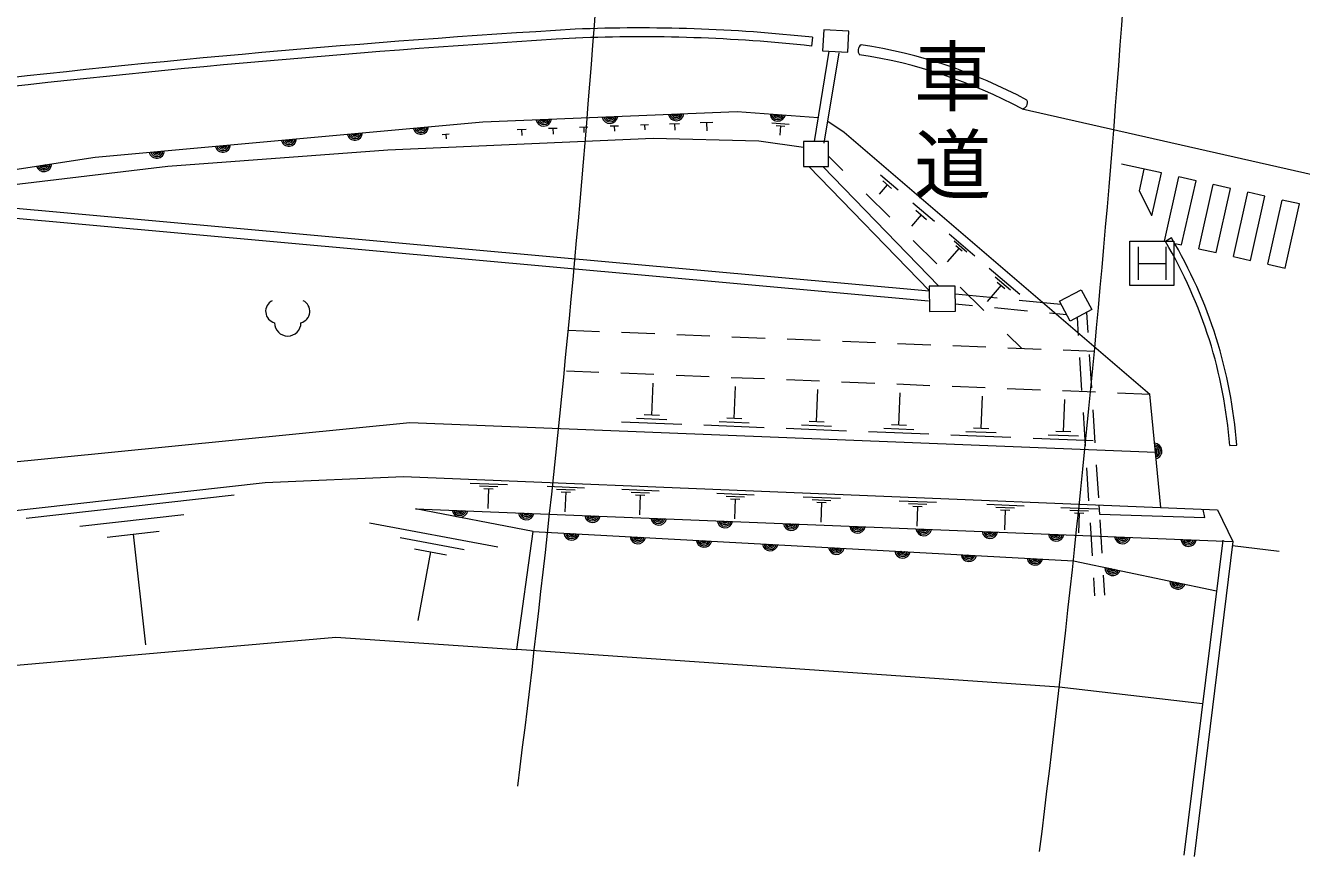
# Model space of a CAD drawing. Units: millimetres, scale not verified. Extents: x -463853 to 680000, y 20000 to 876118.
# Drawn here: x -286654 to -228910, y 805869 to 843492 of the extents above; entities that cross this region are included whole.
import ezdxf
from ezdxf.enums import TextEntityAlignment as Align

# ---------------------------------------------------------------- set-up
doc = ezdxf.new("R2010")
doc.units = ezdxf.units.MM
doc.header["$LTSCALE"] = 1000
for name, color, linetype, lineweight in [('M-BGD', 7, 'Continuous', 13), ('M-STR-STRC', 7, 'Continuous', 13), ('M-STR-STRD', 7, 'Continuous', 13)]:
    doc.layers.add(name, color=color, linetype=linetype, lineweight=lineweight)
doc.layers.add('M-BGD-HTXT', color=7, linetype='Continuous')
doc.styles.add('ＭＳ ゴシック', font='')
doc.styles.get('ＭＳ ゴシック').set_extended_font_data('MS Gothic')

msp = doc.modelspace()

# ---------------------------------------------------------------- linework, layer by layer
at = {"layer": 'M-BGD'}
for p, q in [((-250525, 843304), (-250583, 842347)), ((-249388, 843235), (-250525, 843304)), ((-249447, 842278), (-249388, 843235)), ((-250954, 838240), (-250280, 842329)), ((-250583, 842347), (-249447, 842278)), ((-250510, 838167), (-249836, 842255)), ((-265959, 839125), (-254451, 839596)), ((-254451, 839596), (-250775, 839329)), ((-241554, 839716), (-214875, 833675)), ((-283508, 837531), (-265959, 839125)), ((-257507, 839045), (-257060, 839062)), ((-257283, 839053), (-257272, 838756)), ((-256130, 839097), (-255546, 839119)), ((-255838, 839108), (-255823, 838719)), ((-252875, 839080), (-252092, 839023)), ((-250347, 839156), (-249601, 838662)), ((-267795, 838557), (-267482, 838585)), ((-267638, 838571), (-267619, 838362)), ((-264408, 838783), (-263995, 838799)), ((-264202, 838791), (-264192, 838516)), ((-262989, 838837), (-262590, 838852)), ((-262790, 838845), (-262780, 838579)), ((-261584, 838890), (-261200, 838905)), ((-261392, 838898), (-261382, 838641)), ((-260193, 838943), (-259823, 838957)), ((-260008, 838950), (-259999, 838703)), ((-258817, 838995), (-258461, 839009)), ((-258639, 839002), (-258630, 838764)), ((-252687, 838961), (-252295, 838933)), ((-252491, 838947), (-252521, 838529)), ((-249601, 838662), (-235774, 826801)), ((-258247, 838381), (-270250, 837845)), ((-253470, 838260), (-258247, 838381)), ((-251453, 837976), (-253470, 838260)), ((-250322, 838240), (-251453, 838240)), ((-251453, 838240), (-251453, 837109)), ((-250322, 837109), (-250322, 838240)), ((-291081, 836378), (-283508, 837531)), ((-270250, 837845), (-280209, 837106)), ((-249670, 836929), (-250322, 837578)), ((-280209, 837106), (-291081, 835821)), ((-251453, 837109), (-250322, 837109)), ((-251200, 837109), (-245755, 831493)), ((-250573, 837109), (-245320, 831691)), ((-247968, 836735), (-247167, 836047)), ((-235245, 836815), (-237059, 837222)), ((-236245, 836010), (-236025, 836990)), ((-235680, 834872), (-235245, 836815)), ((-247659, 836284), (-248026, 835857)), ((-247860, 836456), (-247459, 836112)), ((-235115, 833734), (-234464, 836640)), ((-233683, 836465), (-234464, 836640)), ((-234335, 833559), (-233683, 836465)), ((-233554, 833384), (-232903, 836290)), ((-232122, 836115), (-232903, 836290)), ((-291081, 835589), (-245755, 831476)), ((-247543, 834814), (-248606, 835871)), ((-235680, 834872), (-236245, 836010)), ((-232774, 833209), (-232122, 836115)), ((-231993, 833034), (-231341, 835940)), ((-230561, 835765), (-231341, 835940)), ((-231212, 832859), (-230561, 835765)), ((-230432, 832684), (-229780, 835590)), ((-229000, 835415), (-229780, 835590)), ((-291122, 835141), (-245796, 831028)), ((-246494, 835470), (-245520, 834635)), ((-246362, 835131), (-245875, 834714)), ((-229651, 832509), (-229000, 835415)), ((-246118, 834923), (-246564, 834403)), ((-244857, 834066), (-243691, 833066)), ((-245415, 832698), (-246479, 833756)), ((-244407, 833410), (-244941, 832789)), ((-244632, 833738), (-244049, 833238)), ((-244553, 833535), (-244262, 833285)), ((-235115, 833734), (-235054, 833720)), ((-234646, 833629), (-234335, 833559)), ((-233554, 833384), (-232774, 833209)), ((-231993, 833034), (-231212, 832859)), ((-230432, 832684), (-229651, 832509)), ((-243039, 832506), (-241660, 831323)), ((-242773, 832118), (-242083, 831527)), ((-244583, 831696), (-245757, 831688)), ((-245757, 831688), (-245748, 830548)), ((-244574, 830557), (-244583, 831696)), ((-243288, 830583), (-244352, 831640)), ((-242507, 831731), (-243138, 830996)), ((-242679, 831879), (-242335, 831583)), ((-239861, 831009), (-238879, 831531)), ((-238879, 831531), (-238399, 830628)), ((-244580, 831340), (-242685, 831158)), ((-241689, 831063), (-239794, 830882)), ((-239382, 830106), (-239861, 831009)), ((-245748, 830548), (-244574, 830557)), ((-244577, 830887), (-243801, 830813)), ((-242805, 830718), (-241312, 830575)), ((-240317, 830480), (-239541, 830405)), ((-238399, 830628), (-239382, 830106)), ((-238632, 830505), (-238574, 829589)), ((-239068, 830273), (-239016, 829459)), ((-262091, 829702), (-260677, 829645)), ((-259678, 829604), (-258179, 829544)), ((-257180, 829504), (-255681, 829444)), ((-254682, 829404), (-253183, 829343)), ((-252184, 829303), (-250685, 829243)), ((-249686, 829203), (-248187, 829142)), ((-241572, 828876), (-242225, 829525)), ((-247188, 829102), (-245689, 829042)), ((-244690, 829002), (-243191, 828941)), ((-242192, 828901), (-240693, 828841)), ((-239694, 828801), (-238280, 828744)), ((-238953, 828461), (-238859, 826964)), ((-238511, 828591), (-238416, 827094)), ((-262165, 827863), (-260710, 827804)), ((-259711, 827764), (-258212, 827704)), ((-257213, 827663), (-255714, 827603)), ((-254715, 827563), (-253216, 827503)), ((-258308, 825849), (-258250, 827305)), ((-254581, 825700), (-254523, 827155)), ((-252217, 827463), (-250718, 827402)), ((-250855, 825551), (-250797, 827005)), ((-249719, 827362), (-248220, 827302)), ((-247221, 827262), (-245722, 827201)), ((-244723, 827161), (-243224, 827101)), ((-242225, 827061), (-240726, 827000)), ((-239727, 826960), (-238228, 826900)), ((-247129, 825401), (-247071, 826855)), ((-243405, 825252), (-243347, 826705)), ((-239682, 825103), (-239624, 826556)), ((-237229, 826860), (-235774, 826801)), ((-235274, 821665), (-235774, 826801)), ((-257967, 825836), (-258650, 825863)), ((-238796, 825966), (-238701, 824469)), ((-238353, 826096), (-238258, 824599)), ((-288718, 823584), (-269264, 825523)), ((-269264, 825523), (-235518, 824172)), ((-256958, 825431), (-259688, 825540)), ((-257633, 825640), (-258998, 825695)), ((-253232, 825282), (-255960, 825391)), ((-253906, 825491), (-255270, 825545)), ((-254240, 825686), (-254922, 825714)), ((-249506, 825132), (-252233, 825242)), ((-250180, 825341), (-251544, 825396)), ((-250514, 825537), (-251196, 825564)), ((-246455, 825192), (-247818, 825247)), ((-246789, 825388), (-247470, 825415)), ((-243064, 825238), (-243746, 825266)), ((-245781, 824983), (-248507, 825092)), ((-242057, 824834), (-244782, 824943)), ((-242731, 825043), (-244094, 825098)), ((-238334, 824685), (-241058, 824794)), ((-239008, 824894), (-240370, 824948)), ((-239341, 825089), (-240022, 825116)), ((-238638, 823471), (-238543, 821974)), ((-238195, 823601), (-238101, 822104)), ((-275808, 822804), (-269547, 823079)), ((-269547, 823079), (-232712, 821559)), ((-312168, 818740), (-275808, 822804)), ((-266532, 822779), (-264847, 822709)), ((-266115, 822649), (-265273, 822614)), ((-265909, 822528), (-265488, 822511)), ((-265699, 822519), (-265736, 821620)), ((-263040, 822635), (-261354, 822565)), ((-262623, 822505), (-261780, 822470)), ((-262417, 822384), (-261995, 822367)), ((-262206, 822375), (-262243, 821476)), ((-259669, 822496), (-257983, 822426)), ((-259252, 822366), (-258409, 822331)), ((-255369, 822318), (-253683, 822249)), ((-286621, 821193), (-277214, 822244)), ((-259046, 822245), (-258625, 822228)), ((-258835, 822236), (-258872, 821337)), ((-254952, 822189), (-254109, 822154)), ((-254746, 822068), (-254324, 822050)), ((-254535, 822059), (-254572, 821160)), ((-251465, 822157), (-249779, 822088)), ((-251048, 822028), (-250205, 821993)), ((-250842, 821907), (-250421, 821889)), ((-250631, 821898), (-250668, 820999)), ((-247118, 821978), (-245432, 821909)), ((-246701, 821848), (-245858, 821814)), ((-246495, 821727), (-246074, 821710)), ((-246284, 821719), (-246321, 820819)), ((-243153, 821815), (-241467, 821745)), ((-238080, 821780), (-238054, 821370)), ((-284199, 820828), (-279496, 821354)), ((-263681, 820586), (-269000, 821615)), ((-269000, 821615), (-232012, 820128)), ((-242736, 821685), (-241893, 821650)), ((-242530, 821564), (-242108, 821546)), ((-242319, 821555), (-242356, 820656)), ((-239803, 821676), (-238118, 821607)), ((-239387, 821547), (-238544, 821512)), ((-239180, 821426), (-238759, 821408)), ((-238970, 821417), (-239007, 820518)), ((-238054, 821370), (-233286, 821217)), ((-233286, 821217), (-233365, 821586)), ((-232712, 821559), (-232012, 820128)), ((-282953, 820333), (-280602, 820596)), ((-271088, 820977), (-265272, 819891)), ((-264416, 815243), (-263681, 820586)), ((-263681, 820586), (-239234, 819262)), ((-238480, 820976), (-238385, 819479)), ((-238037, 821106), (-237943, 819609)), ((-281777, 820464), (-281217, 815447)), ((-269706, 820318), (-266799, 819775)), ((-232469, 820184), (-234231, 805926)), ((-232012, 820128), (-233774, 805869)), ((-269052, 819794), (-267598, 819523)), ((-268325, 819658), (-268904, 816557)), ((-232035, 819945), (-229927, 819697)), ((-239234, 819262), (-232751, 817903)), ((-238322, 818481), (-238271, 817667)), ((-237880, 818611), (-237822, 817695)), ((-306142, 812860), (-272614, 815800)), ((-272614, 815800), (-264416, 815243)), ((-239870, 813534), (-264416, 815243)), ((-233385, 812775), (-239870, 813534))]:
    msp.add_line(p, q, dxfattribs=at)
for centre, radius, start, end in [((-970227, 897575), 711381, 352.85168, 357.42703), ((-970227, 897575), 735176, 352.85168, 357.42703), ((-263205, 839292), 354, 191.13934, 353.54452), ((-263205, 839292), 283, 193.36338, 351.32048), ((-263205, 839292), 212, 197.1097, 347.57415), ((-263205, 839292), 142, 204.82143, 339.86242), ((-263205, 839292), 100, 215.13909, 329.54476), ((-263205, 839292), 100, 215.13909, 329.54476), ((-260207, 839414), 354, 191.13934, 353.54452), ((-260207, 839414), 283, 193.36338, 351.32048), ((-260207, 839414), 212, 197.1097, 347.57415), ((-260207, 839414), 142, 204.82143, 339.86242), ((-260207, 839414), 100, 215.13909, 329.54476), ((-260207, 839414), 100, 215.13909, 329.54476), ((-257210, 839537), 354, 191.13934, 353.54452), ((-257210, 839537), 283, 193.36338, 351.32048), ((-257210, 839537), 212, 197.1097, 347.57415), ((-257210, 839537), 142, 204.82143, 339.86242), ((-257210, 839537), 100, 215.13909, 329.54476), ((-257210, 839537), 100, 215.13909, 329.54476), ((-252609, 839516), 354, 184.6448, 347.04998), ((-252609, 839516), 283, 186.86884, 344.82594), ((-252609, 839516), 212, 190.61516, 341.07961), ((-252609, 839516), 142, 198.32689, 333.36788), ((-252609, 839516), 100, 208.64455, 323.05022), ((-252609, 839516), 100, 208.64455, 323.05022), ((-271751, 838653), 354, 193.98737, 356.39255), ((-271751, 838653), 283, 196.21141, 354.16851), ((-271751, 838653), 212, 199.95774, 350.42218), ((-271751, 838653), 142, 207.66947, 342.71045), ((-271751, 838653), 100, 217.98713, 332.39279), ((-271751, 838653), 100, 217.98713, 332.39279), ((-268763, 838925), 354, 193.98737, 356.39255), ((-268763, 838925), 283, 196.21141, 354.16851), ((-268763, 838925), 212, 199.95774, 350.42218), ((-268763, 838925), 142, 207.66947, 342.71045), ((-268763, 838925), 100, 217.98713, 332.39279), ((-268763, 838925), 100, 217.98713, 332.39279), ((-277726, 838111), 354, 193.98737, 356.39255), ((-277726, 838111), 283, 196.21141, 354.16851), ((-277726, 838111), 212, 199.95774, 350.42218), ((-277726, 838111), 142, 207.66947, 342.71045), ((-277726, 838111), 100, 217.98713, 332.39279), ((-277726, 838111), 100, 217.98713, 332.39279), ((-274739, 838382), 354, 193.98737, 356.39255), ((-274739, 838382), 283, 196.21141, 354.16851), ((-274739, 838382), 212, 199.95774, 350.42218), ((-274739, 838382), 142, 207.66947, 342.71045), ((-274739, 838382), 100, 217.98713, 332.39279), ((-274739, 838382), 100, 217.98713, 332.39279), ((-280714, 837839), 354, 193.98737, 356.39255), ((-280714, 837839), 283, 196.21141, 354.16851), ((-280714, 837839), 212, 199.95774, 350.42218), ((-280714, 837839), 142, 207.66947, 342.71045), ((-280714, 837839), 100, 217.98713, 332.39279), ((-280714, 837839), 100, 217.98713, 332.39279), ((-285820, 837234), 354, 197.45272, 359.8579), ((-285820, 837234), 283, 199.67676, 357.63386), ((-285820, 837234), 212, 203.42308, 353.88753), ((-285820, 837234), 142, 211.13481, 346.1758), ((-285820, 837234), 100, 221.45248, 335.85814), ((-285820, 837234), 100, 221.45248, 335.85814), ((-275252, 830552), 536, 116.08703, 255.33416), ((-274324, 830552), 536, 284.66584, 63.91297), ((-274788, 830034), 600, 180, 360), ((-235578, 824228), 354, 284.35473, 86.75991), ((-235578, 824228), 283, 286.57877, 84.53587), ((-235578, 824228), 212, 290.3251, 80.78955), ((-235578, 824228), 142, 298.03683, 73.07782), ((-235578, 824228), 100, 308.35449, 62.76015), ((-235578, 824228), 100, 308.35449, 62.76015), ((-266990, 821588), 354, 186.49525, 348.90043), ((-266990, 821588), 283, 188.71929, 346.67639), ((-266990, 821588), 212, 192.46561, 342.93006), ((-266990, 821588), 142, 200.17734, 335.21833), ((-266990, 821588), 100, 210.495, 324.90067), ((-266990, 821588), 100, 210.495, 324.90067), ((-263993, 821468), 354, 186.49525, 348.90043), ((-263993, 821468), 283, 188.71929, 346.67639), ((-263993, 821468), 212, 192.46561, 342.93006), ((-263993, 821468), 142, 200.17734, 335.21833), ((-263993, 821468), 100, 210.495, 324.90067), ((-263993, 821468), 100, 210.495, 324.90067), ((-260995, 821347), 354, 186.49525, 348.90043), ((-260995, 821347), 283, 188.71929, 346.67639), ((-260995, 821347), 212, 192.46561, 342.93006), ((-260995, 821347), 142, 200.17734, 335.21833), ((-260995, 821347), 100, 210.495, 324.90067), ((-260995, 821347), 100, 210.495, 324.90067), ((-257998, 821227), 354, 186.49525, 348.90043), ((-257998, 821227), 283, 188.71929, 346.67639), ((-257998, 821227), 212, 192.46561, 342.93006), ((-257998, 821227), 142, 200.17734, 335.21833), ((-257998, 821227), 100, 210.495, 324.90067), ((-257998, 821227), 100, 210.495, 324.90067), ((-255000, 821106), 354, 186.49525, 348.90043), ((-255000, 821106), 283, 188.71929, 346.67639), ((-255000, 821106), 212, 192.46561, 342.93006), ((-255000, 821106), 142, 200.17734, 335.21833), ((-255000, 821106), 100, 210.495, 324.90067), ((-255000, 821106), 100, 210.495, 324.90067), ((-252003, 820986), 354, 186.49525, 348.90043), ((-252003, 820986), 283, 188.71929, 346.67639), ((-252003, 820986), 212, 192.46561, 342.93006), ((-252003, 820986), 142, 200.17734, 335.21833), ((-252003, 820986), 100, 210.495, 324.90067), ((-252003, 820986), 100, 210.495, 324.90067), ((-249005, 820865), 354, 186.49525, 348.90043), ((-249005, 820865), 283, 188.71929, 346.67639), ((-249005, 820865), 212, 192.46561, 342.93006), ((-249005, 820865), 142, 200.17734, 335.21833), ((-249005, 820865), 100, 210.495, 324.90067), ((-249005, 820865), 100, 210.495, 324.90067), ((-246007, 820745), 354, 186.49525, 348.90043), ((-246007, 820745), 283, 188.71929, 346.67639), ((-246007, 820745), 212, 192.46561, 342.93006), ((-246007, 820745), 142, 200.17734, 335.21833), ((-246007, 820745), 100, 210.495, 324.90067), ((-246007, 820745), 100, 210.495, 324.90067), ((-243010, 820624), 354, 186.49525, 348.90043), ((-243010, 820624), 283, 188.71929, 346.67639), ((-243010, 820624), 212, 192.46561, 342.93006), ((-243010, 820624), 142, 200.17734, 335.21833), ((-243010, 820624), 100, 210.495, 324.90067), ((-243010, 820624), 100, 210.495, 324.90067), ((-261939, 820546), 354, 185.69691, 348.10209), ((-261939, 820546), 283, 187.92095, 345.87805), ((-261939, 820546), 212, 191.66727, 342.13172), ((-261939, 820546), 142, 199.379, 334.41999), ((-261939, 820546), 100, 209.69667, 324.10233), ((-261939, 820546), 100, 209.69667, 324.10233), ((-258943, 820384), 354, 185.69691, 348.10209), ((-258943, 820384), 283, 187.92095, 345.87805), ((-258943, 820384), 212, 191.66727, 342.13172), ((-258943, 820384), 142, 199.379, 334.41999), ((-258943, 820384), 100, 209.69667, 324.10233), ((-258943, 820384), 100, 209.69667, 324.10233), ((-255948, 820222), 354, 185.69691, 348.10209), ((-255948, 820222), 283, 187.92095, 345.87805), ((-255948, 820222), 212, 191.66727, 342.13172), ((-255948, 820222), 142, 199.379, 334.41999), ((-255948, 820222), 100, 209.69667, 324.10233), ((-255948, 820222), 100, 209.69667, 324.10233), ((-252952, 820059), 354, 185.69691, 348.10209), ((-252952, 820059), 283, 187.92095, 345.87805), ((-252952, 820059), 212, 191.66727, 342.13172), ((-252952, 820059), 142, 199.379, 334.41999), ((-252952, 820059), 100, 209.69667, 324.10233), ((-252952, 820059), 100, 209.69667, 324.10233), ((-240012, 820504), 354, 186.49525, 348.90043), ((-240012, 820504), 283, 188.71929, 346.67639), ((-240012, 820504), 212, 192.46561, 342.93006), ((-240012, 820504), 142, 200.17734, 335.21833), ((-240012, 820504), 100, 210.495, 324.90067), ((-240012, 820504), 100, 210.495, 324.90067), ((-237015, 820383), 354, 186.49525, 348.90043), ((-237015, 820383), 283, 188.71929, 346.67639), ((-237015, 820383), 212, 192.46561, 342.93006), ((-237015, 820383), 142, 200.17734, 335.21833), ((-237015, 820383), 100, 210.495, 324.90067), ((-237015, 820383), 100, 210.495, 324.90067), ((-234017, 820263), 354, 186.49525, 348.90043), ((-234017, 820263), 283, 188.71929, 346.67639), ((-234017, 820263), 212, 192.46561, 342.93006), ((-234017, 820263), 142, 200.17734, 335.21833), ((-234017, 820263), 100, 210.495, 324.90067), ((-234017, 820263), 100, 210.495, 324.90067), ((-249957, 819897), 354, 185.69691, 348.10209), ((-249957, 819897), 283, 187.92095, 345.87805), ((-249957, 819897), 212, 191.66727, 342.13172), ((-249957, 819897), 142, 199.379, 334.41999), ((-249957, 819897), 100, 209.69667, 324.10233), ((-249957, 819897), 100, 209.69667, 324.10233), ((-246961, 819735), 354, 185.69691, 348.10209), ((-246961, 819735), 283, 187.92095, 345.87805), ((-246961, 819735), 212, 191.66727, 342.13172), ((-246961, 819735), 142, 199.379, 334.41999), ((-246961, 819735), 100, 209.69667, 324.10233), ((-246961, 819735), 100, 209.69667, 324.10233), ((-243965, 819573), 354, 185.69691, 348.10209), ((-243965, 819573), 283, 187.92095, 345.87805), ((-243965, 819573), 212, 191.66727, 342.13172), ((-243965, 819573), 142, 199.379, 334.41999), ((-243965, 819573), 100, 209.69667, 324.10233), ((-243965, 819573), 100, 209.69667, 324.10233), ((-240970, 819410), 354, 185.69691, 348.10209), ((-240970, 819410), 283, 187.92095, 345.87805), ((-240970, 819410), 212, 191.66727, 342.13172), ((-240970, 819410), 142, 199.379, 334.41999), ((-240970, 819410), 100, 209.69667, 324.10233), ((-240970, 819410), 100, 209.69667, 324.10233), ((-237450, 818943), 354, 176.95544, 339.36062), ((-237450, 818943), 283, 179.17948, 337.13658), ((-237450, 818943), 212, 182.9258, 333.39025), ((-237450, 818943), 142, 190.63753, 325.67852), ((-237450, 818943), 100, 200.95519, 315.36086), ((-237450, 818943), 100, 200.95519, 315.36086), ((-234513, 818328), 354, 176.95544, 339.36062), ((-234513, 818328), 283, 179.17948, 337.13658), ((-234513, 818328), 212, 182.9258, 333.39025), ((-234513, 818328), 142, 190.63753, 325.67852), ((-234513, 818328), 100, 200.95519, 315.36086), ((-234513, 818328), 100, 200.95519, 315.36086)]:
    msp.add_arc(centre, radius, start, end, dxfattribs=at)
at = {"layer": 'M-STR-STRC'}
for p, q in [((-236681, 831721), (-236681, 833721)), ((-236681, 833721), (-234681, 833721)), ((-236306, 833471), (-236306, 831971)), ((-235056, 833471), (-235056, 831971)), ((-234681, 833721), (-234681, 831721)), ((-236306, 832721), (-235056, 832721)), ((-234681, 831721), (-236681, 831721))]:
    msp.add_line(p, q, dxfattribs=at)
at = {"layer": 'M-STR-STRD'}
for p, q in [((-251036, 842959), (-251079, 842562)), ((-234791, 833877), (-235065, 833714)), ((-232157, 824471), (-231838, 824495))]:
    msp.add_line(p, q, dxfattribs=at)
for centre, radius, start, end in [((-231310, 339150), 505092, 93.45828, 96.68463), ((-258846, 770933), 72449, 83.81124, 92.31911), ((-231310, 339150), 504692, 93.45828, 96.68463), ((-258846, 770933), 72049, 83.81124, 92.31911), ((-248664, 842364), 312, 124.62188, 218.04927), ((-252343, 819642), 23244, 61.74189, 81.33558), ((-252343, 819642), 22790, 61.74189, 81.33558), ((-241591, 839994), 281, 277.73925, 25.74452), ((-253370, 822875), 21592, 4.30151, 30.6314), ((-253370, 822875), 21272, 4.30151, 30.6314)]:
    msp.add_arc(centre, radius, start, end, dxfattribs=at)

# ---------------------------------------------------------------- texts
at = {"layer": 'M-BGD-HTXT', "style": 'ＭＳ ゴシック'}
for s, p in [('車', (-244694, 839131)), ('道', (-244694, 835131))]:
    msp.add_text(s, height=2566, dxfattribs=at).set_placement(p, align=Align.BOTTOM_CENTER)

doc.saveas('drawing.dxf')
